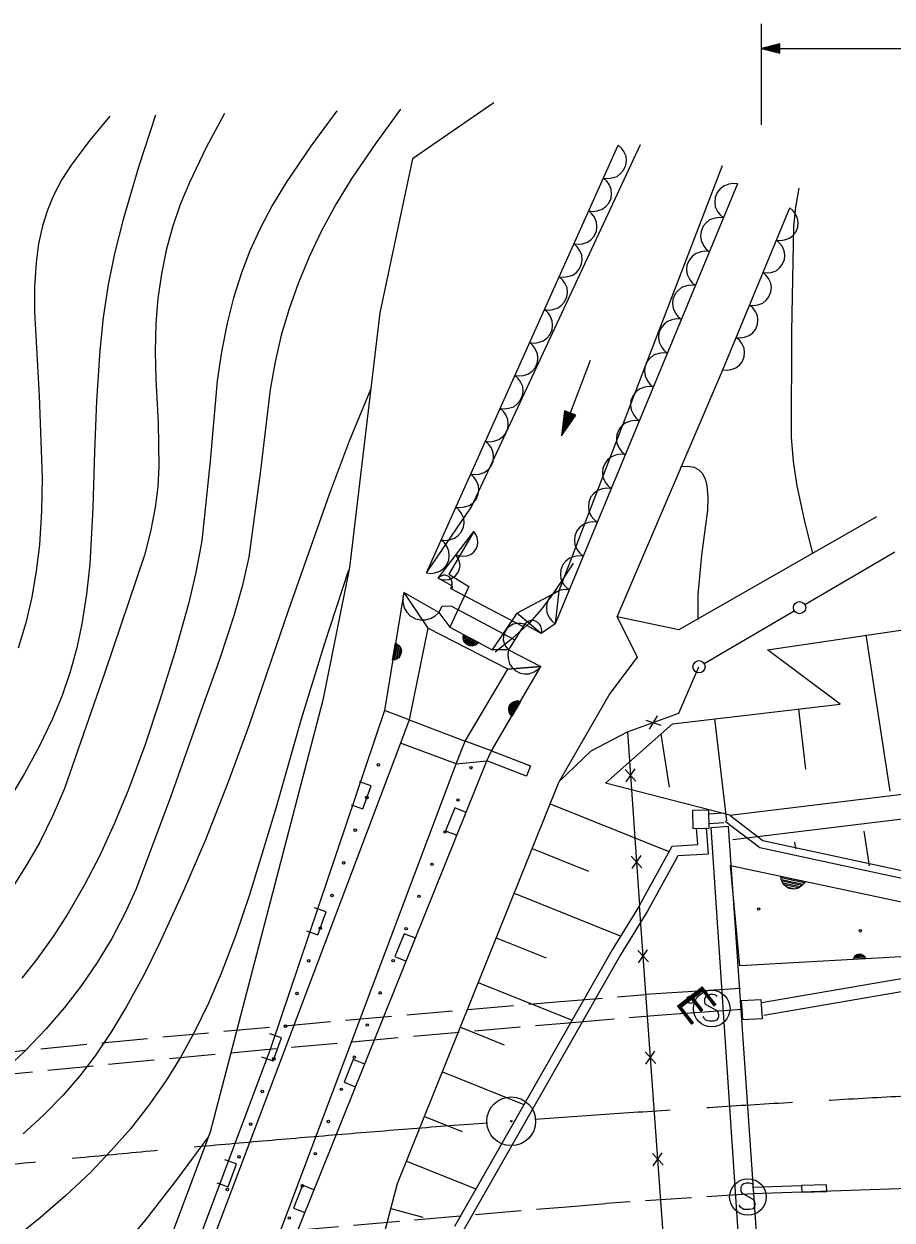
# Model space of a CAD drawing. Units: millimetres, scale not verified. Extents: x 40000 to 680000, y 20000 to 380000.
# Drawn here: x 246442 to 281842, y 291028 to 339818 of the extents above; entities that cross this region are included whole.
import ezdxf
from ezdxf.enums import TextEntityAlignment as Align

# ---------------------------------------------------------------- set-up
doc = ezdxf.new("R2010")
doc.units = ezdxf.units.MM
doc.header["$LTSCALE"] = 1000
doc.linetypes.add('CHAIN', pattern=[18.5, 12, -1.5, 3.5, -1.5])
doc.linetypes.add('USER1', pattern=[2.5, 1.875, -0.625])
for name, color, linetype, lineweight in [('M-BGD', 7, 'Continuous', 25), ('M-BMK', 2, 'CHAIN', 13), ('M-STR', 1, 'Continuous', 13)]:
    doc.layers.add(name, color=color, linetype=linetype, lineweight=lineweight)
doc.styles.add('ＭＳ ゴシック', font='')
doc.styles.get('ＭＳ ゴシック').set_extended_font_data('MS Gothic')

# ---------------------------------------------------------------- blocks, each defined once
blk = doc.blocks.new('BUHIN3')
at = {"color": 7, "linetype": 'Continuous', "lineweight": 25}
blk.add_lwpolyline([(217, 491), (175, 534), (118, 559), (39, 571), (-78, 568), (-174, 539), (-255, 480), (-301, 396), (-302, 310), (-297, 253), (-264, 179), (-211, 140), (205, -84), (252, -150), (285, -243), (280, -333), (256, -405), (206, -474), (91, -511), (-82, -517), (-157, -508), (-229, -476), (-291, -422), (-346, -337)], dxfattribs=at)
blk.add_circle((0, 0), 746, dxfattribs=at)
blk = doc.blocks.new('BUHIN38')
at = {"color": 7, "linetype": 'Continuous', "lineweight": 25}
for p, q in [((454, -153), (-478, 30)), ((-466, -36), (418, -209)), ((369, -263), (-438, -105)), ((-406, -175), (308, -315)), ((237, -365), (-357, -249)), ((-254, -332), (112, -404))]:
    blk.add_line(p, q, dxfattribs=at)
blk.add_lwpolyline([(491, -96), (429, -201), (354, -286), (237, -375), (118, -413), (-5, -427), (-157, -397), (-265, -338), (-361, -258), (-436, -131), (-476, -24), (-491, 96)], close=True, dxfattribs=at)
blk = doc.blocks.new('BUHIN223')
at = {"color": 7, "linetype": 'Continuous', "lineweight": 25}
for points in [[(0, 0), (753, -175), (747, 200)], [(154, 3), (701, 143), (705, -120)], [(229, 4), (673, 114), (677, -92)], [(306, 5), (646, 86), (648, -64)], [(381, 6), (618, 57), (619, -37)]]:
    blk.add_lwpolyline(points, close=True, dxfattribs=at)
for points in [[(77, 1), (729, 171), (734, -147), (79, 1)], [(591, 10), (457, 8), (590, 29), (591, -9), (457, 8)]]:
    blk.add_lwpolyline(points, dxfattribs=at)
blk = doc.blocks.new('BUHIN1')
at = {"color": 7, "linetype": 'Continuous', "lineweight": 25}
for radius in [995, 30]:
    blk.add_circle((0, 0), radius, dxfattribs=at)
blk = doc.blocks.new('BUHIN231')
at = {"color": 7, "linetype": 'Continuous', "lineweight": 25}
blk.add_lwpolyline([(179, 467), (-288, 646), (-646, -288), (-179, -467)], dxfattribs=at)
blk = doc.blocks.new('BUHIN232')
at = {"color": 7, "linetype": 'Continuous', "lineweight": 25}
blk.add_lwpolyline([(-160, -474), (314, -634), (634, 314), (160, 474)], dxfattribs=at)
blk = doc.blocks.new('BUHIN238')
at = {"color": 1, "linetype": 'Continuous', "lineweight": 13}
for p, q in [((222, -232), (-222, 232)), ((179, 266), (-179, -266))]:
    blk.add_line(p, q, dxfattribs=at)
blk = doc.blocks.new('BUHIN240')
at = {"color": 1, "linetype": 'Continuous', "lineweight": 13}
for p, q in [((-223, 231), (223, -231)), ((-178, -267), (178, 267))]:
    blk.add_line(p, q, dxfattribs=at)
blk = doc.blocks.new('BUHIN242')
at = {"color": 7, "linetype": 'Continuous', "lineweight": 25}
blk.add_lwpolyline([(-262, -665), (-89, -675), (72, -647), (269, -575), (407, -460), (518, -323), (599, -117), (611, 59), (589, 237), (494, 424), (394, 552), (262, 665)], dxfattribs=at)
blk = doc.blocks.new('BUHIN243')
at = {"color": 7, "linetype": 'Continuous', "lineweight": 25}
blk.add_lwpolyline([(274, 695), (94, 706), (-74, 676), (-281, 601), (-424, 481), (-541, 338), (-626, 123), (-638, -61), (-615, -247), (-516, -443), (-412, -576), (-274, -695)], dxfattribs=at)
blk = doc.blocks.new('BUHIN249')
at = {"color": 7, "linetype": 'Continuous', "lineweight": 25}
blk.add_lwpolyline([(-358, -483), (-220, -529), (-83, -541), (93, -525), (230, -462), (350, -375), (461, -226), (509, -85), (530, 64), (493, 237), (440, 362), (358, 483)], dxfattribs=at)
blk = doc.blocks.new('BUHIN251')
at = {"color": 7, "linetype": 'Continuous', "lineweight": 25}
blk.add_lwpolyline([(-290, -676), (-113, -692), (54, -667), (259, -599), (404, -485), (523, -348), (613, -139), (630, 42), (613, 225), (521, 421), (422, 555), (290, 676)], dxfattribs=at)
blk = doc.blocks.new('BUHIN259')
at = {"color": 7, "linetype": 'Continuous', "lineweight": 25}
blk.add_circle((0, 0), 249, dxfattribs=at)

msp = doc.modelspace()

# ---------------------------------------------------------------- linework, layer by layer
at = {"layer": 'M-BGD'}
for p, q in [((276520, 335706), (276520, 339818)), ((276520, 338819), (403354, 338819)), ((265610, 336603), (262282, 334310)), ((262854, 317427), (270679, 334874)), ((264688, 320118), (271590, 334897)), ((262282, 334310), (260955, 328036)), ((274907, 334026), (268260, 316688)), ((275533, 333290), (268099, 315351)), ((274942, 325709), (277671, 332315)), ((260955, 328036), (259715, 317650)), ((269526, 326088), (268364, 323013)), ((270633, 315630), (274942, 325709)), ((262854, 317427), (264688, 320118)), ((281202, 319710), (273145, 315100)), ((263327, 317211), (264790, 319119)), ((264790, 319119), (263774, 317371)), ((278288, 316134), (281959, 318290)), ((259715, 317650), (258636, 312240)), ((263887, 316893), (263327, 317211)), ((263774, 317371), (264583, 316868)), ((264583, 316868), (263811, 315208)), ((263851, 316783), (263887, 316893)), ((263851, 316783), (266773, 315255)), ((266538, 315784), (268260, 316688)), ((268260, 316688), (268099, 315351)), ((261930, 316621), (261139, 311807)), ((261930, 316621), (262908, 315168)), ((263355, 315810), (261930, 316621)), ((263355, 315810), (263495, 316068)), ((263355, 315810), (263811, 315208)), ((263896, 316053), (263495, 316068)), ((266446, 314698), (263896, 316053)), ((266538, 315784), (265541, 314289)), ((267538, 314960), (266538, 315784)), ((274184, 313725), (277856, 315881)), ((263811, 315208), (265541, 314289)), ((266850, 315332), (266201, 314282)), ((267538, 314960), (266850, 315332)), ((268099, 315351), (267538, 314960)), ((273145, 315100), (270633, 315630)), ((270633, 315630), (271442, 313994)), ((276759, 314287), (283169, 315236)), ((262908, 315168), (262151, 311432)), ((266172, 313498), (262908, 315168)), ((264357, 314819), (264913, 314523)), ((264869, 314497), (264361, 314767)), ((264949, 314554), (264362, 314865)), ((264368, 314713), (264818, 314475)), ((280775, 314905), (281757, 308525)), ((261632, 314535), (261524, 313879)), ((261570, 313889), (261672, 314511)), ((261711, 314478), (261618, 313910)), ((261666, 313933), (261748, 314436)), ((261785, 314387), (261716, 313970)), ((261773, 314044), (261815, 314301)), ((264760, 314456), (264386, 314654)), ((264438, 314577), (264669, 314455)), ((266201, 314282), (265541, 314289)), ((266201, 314282), (267523, 313603)), ((279730, 312073), (276759, 314287)), ((271442, 313994), (270330, 312503)), ((264433, 310562), (266172, 313498)), ((265503, 310164), (267523, 313603)), ((266172, 313498), (267523, 313603)), ((267523, 313603), (266172, 313498)), ((273153, 311701), (273969, 313598)), ((270330, 312503), (268263, 308913)), ((258636, 312240), (254031, 294611)), ((261139, 311807), (256490, 298028)), ((262151, 311432), (261139, 311807)), ((266217, 311812), (266432, 312177)), ((266352, 312129), (266220, 311904)), ((266492, 312193), (266234, 311754)), ((266254, 311701), (266545, 312198)), ((266597, 312200), (266278, 311657)), ((266307, 311619), (266644, 312193)), ((272892, 311274), (279730, 312073)), ((278020, 311873), (278308, 309416)), ((262151, 311432), (261798, 310483)), ((262151, 311432), (264433, 310562)), ((271051, 310939), (273153, 311701)), ((271798, 311424), (272406, 311216)), ((272268, 311595), (271936, 311046)), ((274602, 311473), (275088, 307313)), ((269575, 310170), (271051, 310939)), ((270163, 308845), (272892, 311274)), ((272412, 310846), (272749, 308687)), ((261798, 310483), (251874, 284227)), ((264064, 309642), (261798, 310483)), ((264064, 309642), (264433, 310562)), ((265503, 310164), (264433, 310562)), ((265320, 309754), (265503, 310164)), ((265503, 310164), (267094, 309552)), ((268263, 308913), (269575, 310170)), ((254172, 283348), (264064, 309642)), ((254981, 284098), (265320, 309754)), ((264064, 309642), (265320, 309754)), ((264064, 309642), (265320, 309754)), ((266941, 309129), (265320, 309754)), ((267094, 309552), (266941, 309129)), ((275222, 307544), (290586, 309424)), ((261679, 292522), (268263, 308913)), ((275222, 307544), (270163, 308845)), ((275343, 306552), (290614, 308420)), ((267897, 308002), (272744, 306056)), ((274371, 307748), (273700, 307731)), ((273700, 307731), (273719, 307002)), ((274367, 307602), (274959, 307645)), ((274390, 307020), (274371, 307748)), ((275222, 307544), (276574, 306506)), ((273719, 307002), (274390, 307020)), ((273923, 306346), (273873, 306994)), ((274352, 305972), (274272, 307024)), ((274396, 307203), (274988, 307246)), ((275039, 307306), (276445, 306227)), ((276574, 306506), (291253, 303330)), ((277862, 306446), (277905, 306165)), ((280696, 306885), (280913, 305481)), ((267166, 306181), (269459, 305260)), ((271540, 303860), (272873, 306279)), ((272873, 306279), (273923, 306346)), ((273117, 305894), (274352, 305972)), ((276445, 306227), (290958, 303087)), ((271891, 303667), (273117, 305894)), ((275634, 301396), (275248, 305492)), ((275248, 305492), (290576, 302225)), ((266434, 304360), (270759, 302623)), ((271540, 303860), (270426, 302045)), ((271881, 303651), (270770, 301841)), ((265703, 302539), (267739, 301721)), ((270426, 302045), (263993, 290763)), ((270770, 301841), (264350, 290583)), ((285335, 301943), (275634, 301396)), ((280272, 301689), (280746, 301716)), ((280732, 301746), (280283, 301721)), ((280300, 301753), (280710, 301776)), ((280686, 301806), (280323, 301786)), ((280351, 301819), (280653, 301836)), ((280593, 301863), (280407, 301853)), ((276520, 299904), (285644, 301464)), ((264971, 300717), (268793, 299182)), ((276607, 299392), (285701, 300946)), ((275655, 300474), (271783, 300236)), ((272472, 299405), (275720, 299631)), ((275704, 299979), (276490, 300029)), ((275754, 299193), (275704, 299979)), ((276490, 300029), (276540, 299243)), ((276540, 299243), (275754, 299193)), ((264240, 298896), (266026, 298179)), ((256490, 298028), (251471, 284617)), ((263508, 297075), (266831, 295740)), ((262777, 295254), (264313, 294637)), ((254031, 294611), (252535, 290627)), ((262045, 293433), (264868, 292299)), ((303445, 293023), (276158, 292102)), ((258975, 282256), (261679, 292522)), ((276141, 292365), (278153, 292443)), ((279171, 292471), (278153, 292443)), ((278153, 292443), (278160, 292166)), ((279179, 292194), (279171, 292471)), ((278160, 292166), (279179, 292194)), ((261409, 291495), (262714, 291152))]:
    msp.add_line(p, q, dxfattribs=at)
for points in [[(261802, 336340), (260787, 334954), (259819, 333530), (259177, 332473), (258582, 331374), (258078, 330320), (257624, 329234), (257254, 328194), (256938, 327128), (256681, 326029), (256481, 324909), (256075, 321489), (255608, 318074), (255336, 316872), (255003, 315675), (254406, 313856), (253749, 312045), (252413, 308281), (251023, 304541), (250550, 303511), (250026, 302514), (249432, 301538), (248787, 300593), (248099, 299701), (247354, 298835), (246493, 297931), (245575, 297055)], [(254618, 336168), (253879, 334777), (253191, 333355), (252818, 332452), (252501, 331526), (252247, 330590), (252048, 329627), (251902, 328622), (251815, 327599), (251788, 326462), (251820, 325315), (251915, 323541), (251949, 321780), (251904, 320932), (251800, 320092), (251609, 319114), (251357, 318144), (249744, 313359), (248092, 308634), (247619, 307535), (247085, 306449), (246566, 305529), (245985, 304622)], [(259205, 336278), (258148, 334829), (257140, 333346), (256571, 332408), (256056, 331444), (255656, 330565), (255311, 329660), (254992, 328646), (254731, 327613), (254499, 326437), (254328, 325254), (254042, 321987), (253696, 318737), (253453, 317445), (253151, 316163), (252593, 314177), (251973, 312197), (251369, 310386), (250705, 308587), (250140, 307220), (249519, 305872), (248917, 304706), (248252, 303550), (247637, 302589), (246974, 301666), (246352, 300898)], [(251809, 336100), (251119, 333979), (250486, 331839), (250153, 330515), (249880, 329183), (249677, 327848), (249533, 326504), (249399, 324451), (249323, 322371), (249253, 320076), (249123, 317784), (248995, 316556), (248808, 315345), (248601, 314366), (248334, 313397), (247998, 312429), (247601, 311470), (247063, 310349), (246467, 309247), (245452, 307555), (244379, 305883), (244290, 305746), (244195, 305600)], [(249941, 336055), (249137, 335086), (248392, 334094), (247991, 333468), (247647, 332820), (247399, 332219), (247203, 331587), (247043, 330848), (246938, 330080), (246875, 329093), (246872, 328079), (247060, 324651), (247185, 321310), (247161, 319950), (247077, 318575), (246948, 317504), (246760, 316439), (246514, 315394), (246206, 314350)], [(278041, 333118), (277905, 332347), (277827, 331564), (277745, 327255), (277723, 322965), (277813, 321976), (277964, 320984), (278259, 319596), (278603, 318214)], [(260594, 324938), (259711, 322793), (258883, 320627), (257233, 315918), (255609, 311194), (254758, 308859), (253845, 306534), (252954, 304452), (252000, 302379), (251341, 301041), (250629, 299734), (250013, 298717), (249343, 297729), (248720, 296910), (248046, 296124), (247244, 295307), (246410, 294542)], [(268400, 323109), (268510, 324000), (268908, 323850), (268401, 323111)], [(268642, 323750), (268580, 323584), (268619, 323759), (268666, 323741), (268580, 323584)], [(273214, 321767), (273517, 321780), (273777, 321732), (273957, 321634), (274097, 321489), (274217, 321263), (274293, 320984), (274335, 320519), (274319, 319990), (274075, 318155), (273916, 316532), (273915, 316023), (273927, 315527)], [(265658, 314200), (266381, 314773), (267067, 315394), (267556, 315941), (268000, 316529), (268431, 317170), (268846, 317826)], [(259672, 317543), (258683, 314510), (257751, 311456), (256727, 307871), (255641, 304288), (255093, 302685), (254485, 301090), (253963, 299878), (253384, 298686), (252836, 297687), (252238, 296722), (251535, 295722), (250784, 294757), (249992, 293848), (249152, 292975), (248150, 292029), (247102, 291122), (245273, 289652)], [(263887, 316893), (263903, 316969), (263900, 317043), (263881, 317136), (263838, 317204), (263784, 317263), (263698, 317312), (263620, 317328), (263539, 317330), (263449, 317299), (263386, 317263), (263327, 317211)], [(263851, 316783), (263865, 316783), (263878, 316786), (263894, 316792), (263905, 316802), (263913, 316814), (263919, 316831), (263919, 316845), (263916, 316860), (263907, 316875), (263899, 316884), (263887, 316893)], [(261930, 316621), (261890, 316427), (261897, 316239), (261946, 316004), (262054, 315829), (262191, 315680), (262412, 315554), (262610, 315513), (262815, 315509), (263044, 315586), (263205, 315679), (263355, 315810)], [(266850, 315332), (266705, 315367), (266564, 315368), (266385, 315337), (266251, 315260), (266135, 315161), (266034, 314999), (265997, 314851), (265989, 314697), (266041, 314523), (266106, 314399), (266201, 314282)], [(267538, 314960), (267555, 315053), (267550, 315142), (267524, 315254), (267471, 315336), (267404, 315406), (267297, 315463), (267203, 315481), (267105, 315481), (266997, 315442), (266921, 315396), (266850, 315332)], [(266201, 314282), (266172, 314105), (266185, 313935), (266240, 313723), (266344, 313569), (266474, 313440), (266679, 313335), (266860, 313305), (267046, 313309), (267250, 313389), (267392, 313479), (267523, 313603)], [(253965, 294442), (252702, 292722), (251393, 291041), (250540, 290037), (249640, 289072), (247570, 287075), (245538, 285032)]]:
    msp.add_lwpolyline(points, dxfattribs=at)
for points in [[(268364, 323013), (268951, 323860), (268484, 324037)], [(268437, 323205), (268532, 323952), (268859, 323828)], [(268472, 323299), (268554, 323904), (268811, 323807)], [(268508, 323394), (268575, 323855), (268763, 323785)], [(268544, 323488), (268597, 323807), (268714, 323763)], [(264985, 314584), (264923, 314526), (264855, 314485), (264759, 314449), (264671, 314448), (264586, 314463), (264490, 314514), (264430, 314576), (264382, 314649), (264357, 314749), (264352, 314829), (264367, 314912)], [(261591, 314559), (261666, 314519), (261727, 314468), (261792, 314388), (261821, 314305), (261833, 314220), (261816, 314113), (261777, 314036), (261723, 313967), (261636, 313912), (261561, 313881), (261478, 313869)], [(266336, 311582), (266281, 311647), (266242, 311716), (266210, 311814), (266213, 311902), (266232, 311986), (266287, 312080), (266352, 312137), (266427, 312182), (266528, 312202), (266608, 312204), (266691, 312186)], [(280261, 301657), (280278, 301716), (280304, 301766), (280350, 301823), (280403, 301856), (280461, 301879), (280538, 301883), (280598, 301867), (280654, 301841), (280706, 301788), (280739, 301741), (280761, 301685)]]:
    msp.add_lwpolyline(points, close=True, dxfattribs=at)
for centre, radius in [((260898, 309597), 49.8), ((264670, 309477), 49.8), ((260424, 308265), 49.8), ((264141, 308166), 49.8), ((259951, 306932), 49.8), ((263613, 306854), 49.8), ((259477, 305600), 49.8), ((263084, 305542), 49.8), ((259003, 304267), 49.8), ((262555, 304231), 49.8), ((276402, 303713), 49.8), ((258529, 302935), 49.8), ((262027, 302919), 49.8), ((280552, 302828), 49.8), ((258055, 301602), 49.8), ((261498, 301607), 49.8), ((257581, 300270), 49.8), ((260970, 300296), 49.8), ((273622, 300017), 150), ((257107, 298937), 49.8), ((260441, 298984), 49.8), ((256633, 297605), 49.8), ((259912, 297672), 49.8), ((256160, 296272), 49.8), ((259384, 296360), 49.8), ((255686, 294940), 49.8), ((258855, 295049), 49.8), ((258327, 293737), 49.8), ((255212, 293608), 49.8), ((254738, 292275), 49.8), ((257798, 292425), 49.8), ((257269, 291114), 49.8)]:
    msp.add_circle(centre, radius, dxfattribs=at)
at = {"layer": 'M-BMK'}
for start, end in [(87.13043, 94.15176), (94.29102, 101.31323)]:
    msp.add_arc((325192, -502665), 799894, start, end, dxfattribs=at)
at = {"layer": 'M-STR'}
for p, q in [((271051, 310939), (271540, 303860)), ((274463, 307045), (275161, 307091)), ((276083, 282761), (274463, 307045)), ((275161, 307091), (276369, 289460)), ((273037, 283162), (271540, 303860))]:
    msp.add_line(p, q, dxfattribs=at)
at = {"layer": 'M-STR', "linetype": 'USER1'}
msp.add_line((276158, 292102), (270174, 291711), dxfattribs=at)
for points in [[(209953, 293510), (214903, 294212), (219846, 294883), (224803, 295525), (229754, 296133), (234720, 296711), (239678, 297256), (244650, 297773), (249615, 298263), (254592, 298731), (259560, 299179), (264540, 299615), (268156, 299926), (271782, 300236)], [(210232, 292641), (215180, 293342), (220123, 294012), (225079, 294653), (230030, 295260), (234994, 295836), (239953, 296379), (244924, 296896), (249888, 297386), (254864, 297854), (259832, 298305), (264812, 298743), (268636, 299075), (272471, 299405)], [(207805, 284753), (212741, 285477), (217692, 286169), (222638, 286830), (227597, 287461), (232550, 288058), (237517, 288624), (242477, 289158), (247451, 289664), (252417, 290143), (257395, 290600), (262364, 291039), (267345, 291468), (268759, 291589), (270174, 291710)]]:
    msp.add_lwpolyline(points, dxfattribs=at)

# ---------------------------------------------------------------- block references
at = {"layer": 'M-BGD', "rotation": 359.0502}
for name, p in [('BUHIN223', (276520, 338819)), ('BUHIN251', (270378, 334203)), ('BUHIN251', (269776, 332861)), ('BUHIN243', (275247, 332600)), ('BUHIN242', (277399, 331655)), ('BUHIN251', (269174, 331519)), ('BUHIN243', (274675, 331220)), ('BUHIN251', (268572, 330177)), ('BUHIN242', (276853, 330333)), ('BUHIN243', (274103, 329840)), ('BUHIN251', (267971, 328835)), ('BUHIN242', (276307, 329012)), ('BUHIN243', (273531, 328460)), ('BUHIN242', (275761, 327691)), ('BUHIN251', (267369, 327493)), ('BUHIN243', (272959, 327080)), ('BUHIN242', (275215, 326370)), ('BUHIN251', (266767, 326151)), ('BUHIN243', (272388, 325700)), ('BUHIN251', (266165, 324809)), ('BUHIN243', (271816, 324320)), ('BUHIN251', (265563, 323466)), ('BUHIN243', (271244, 322940)), ('BUHIN251', (264961, 322124)), ('BUHIN243', (270672, 321561)), ('BUHIN251', (264359, 320782)), ('BUHIN243', (270100, 320181)), ('BUHIN251', (263757, 319440)), ('BUHIN249', (264425, 318642)), ('BUHIN243', (269528, 318801)), ('BUHIN251', (263155, 318098)), ('BUHIN249', (263693, 317688)), ('BUHIN243', (268957, 317421)), ('BUHIN243', (268385, 316041)), ('BUHIN259', (278072, 316008)), ('BUHIN259', (273969, 313598)), ('BUHIN232', (259956, 308439)), ('BUHIN231', (264287, 307189)), ('BUHIN38', (277802, 304948)), ('BUHIN232', (258128, 303299)), ('BUHIN231', (262219, 302057)), ('BUHIN3', (274488, 299658)), ('BUHIN232', (256300, 298159)), ('BUHIN231', (260151, 296926)), ('BUHIN1', (266312, 295059)), ('BUHIN232', (254472, 293019)), ('BUHIN231', (258083, 291795)), ('BUHIN3', (275965, 291970))]:
    msp.add_blockref(name, p, dxfattribs=at)
at = {"layer": 'M-STR', "rotation": 359.0502}
for name, p in [('BUHIN238', (271173, 309169)), ('BUHIN238', (271418, 305630)), ('BUHIN240', (271690, 301790)), ('BUHIN240', (271989, 297651)), ('BUHIN240', (272289, 293511))]:
    msp.add_blockref(name, p, dxfattribs=at)

# ---------------------------------------------------------------- texts
at = {"layer": 'M-BGD', "style": 'ＭＳ ゴシック', "width": 1.1}
msp.add_text('Ｅ', height=1320, rotation=307.7, dxfattribs=at).set_placement((272407, 299958), align=Align.BOTTOM_LEFT)

doc.saveas('drawing.dxf')
